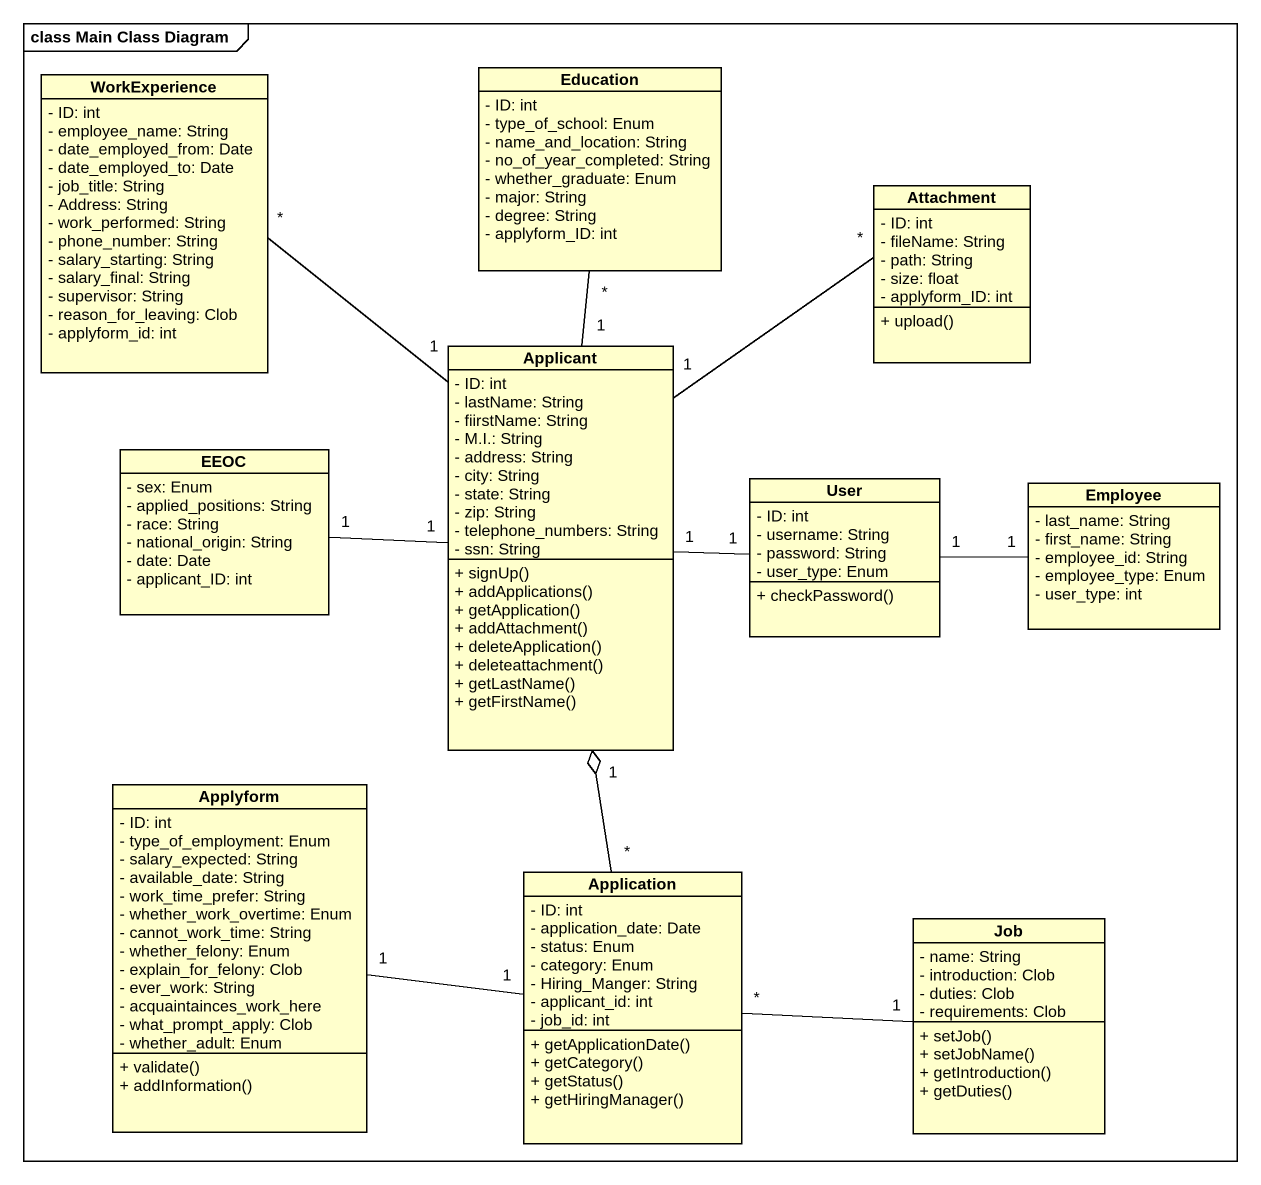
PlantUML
@startuml
mainframe class Main Class Diagram
hide circle
hide empty members
skinparam classAttributeIconSize 0
class Education {
  - ID: int
  - type_of_school: Enum
  - name_and_location: String
  - no_of_year_completed: String
  - whether_graduate: Enum
  - major: String
  - degree: String
  - applyform_ID: int
}
class WorkExperience {
  - ID: int
  - employee_name: String
  - date_employed_from: Date
  - date_employed_to: Date
  - job_title: String
  - Address: String
  - work_performed: String
  - phone_number: String
  - salary_starting: String
  - salary_final: String
  - supervisor: String
  - reason_for_leaving: Clob
  - applyform_id: int
}
class Attachment {
  - ID: int
  - fileName: String
  - path: String
  - size: float
  - applyform_ID: int
  + upload()
}
class Applicant {
  - ID: int
  - lastName: String
  - fiirstName: String
  - M.I.: String
  - address: String
  - city: String
  - state: String
  - zip: String
  - telephone_numbers: String
  - ssn: String
  + signUp()
  + addApplications()
  + getApplication()
  + addAttachment()
  + deleteApplication()
  + deleteattachment()
  + getLastName()
  + getFirstName()
}
class EEOC {
  - sex: Enum
  - applied_positions: String
  - race: String
  - national_origin: String
  - date: Date
  - applicant_ID: int
}
class User {
  - ID: int
  - username: String
  - password: String
  - user_type: Enum
  + checkPassword()
}
class Employee {
  - last_name: String
  - first_name: String
  - employee_id: String
  - employee_type: Enum
  - user_type: int
}
class Applyform {
  - ID: int
  - type_of_employment: Enum
  - salary_expected: String
  - available_date: String
  - work_time_prefer: String
  - whether_work_overtime: Enum
  - cannot_work_time: String
  - whether_felony: Enum
  - explain_for_felony: Clob
  - ever_work: String
  - acquaintainces_work_here
  - what_prompt_apply: Clob
  - whether_adult: Enum
  + validate()
  + addInformation()
}
class Application {
  - ID: int
  - application_date: Date
  - status: Enum
  - category: Enum
  - Hiring_Manger: String
  - applicant_id: int
  - job_id: int
  + getApplicationDate()
  + getCategory()
  + getStatus()
  + getHiringManager()
}
class Job {
  - name: String
  - introduction: Clob
  - duties: Clob
  - requirements: Clob
  + setJob()
  + setJobName()
  + getIntroduction()
  + getDuties()
}
Education "*" -- "1" Applicant
WorkExperience "*" -- "1" Applicant
Attachment "*" -- "1" Applicant
Applicant "1" -right- "1" User
EEOC "1" -right- "1" Applicant
User "1" -right- "1" Employee
Applyform "1" -right- "1" Application
Application "*" -up-o "1" Applicant
Application "*" -right- "1" Job
@enduml
